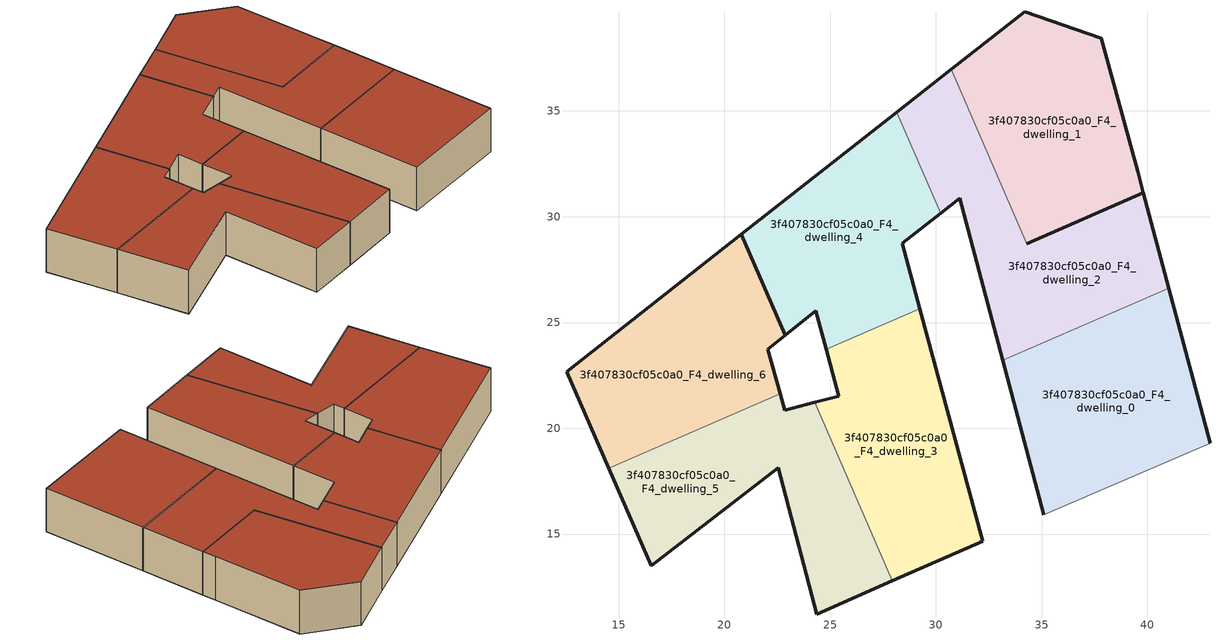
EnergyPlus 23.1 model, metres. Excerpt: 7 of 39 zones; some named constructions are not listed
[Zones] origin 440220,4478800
3f407830cf05c0a0_F4_dwelling_0
 floor to 3f407830cf05c0a0_F3_dwelling_0 (EU_floor_Construction): 42.96,19.3 41.01,26.62 33.16,23.21 35.09,15.92 z12
 wall outside (EU_wall_Construction): 35.09,15.92 33.16,23.21 / 41.01,26.62 42.96,19.3 z12:15
 wall adiabatic (EU_wall_Construction): 42.96,19.3 35.09,15.92 z12:15
 wall to 3f407830cf05c0a0_F4_dwelling_2 (EU_wall_Construction): 33.16,23.21 41.01,26.62 z12:15
 roof outside (EU_roof_Construction): 41.01,26.62 42.96,19.3 35.09,15.92 33.16,23.21 z15
3f407830cf05c0a0_F4_dwelling_1
 floor to 3f407830cf05c0a0_F3_dwelling_1 (EU_floor_Construction): 39.81,31.13 39.54,32.14 37.82,38.44 34.2,39.7 30.72,36.96 34.3,28.73 z12
 wall outside (EU_wall_Construction): 30.72,36.96 34.2,39.7 37.82,38.44 39.54,32.14 39.81,31.13 34.3,28.73 z12:15
 wall to 3f407830cf05c0a0_F4_dwelling_2 (EU_wall_Construction): 34.3,28.73 30.72,36.96 z12:15
 roof outside (EU_roof_Construction): 37.82,38.44 39.54,32.14 39.81,31.13 34.3,28.73 30.72,36.96 34.2,39.7 z15
3f407830cf05c0a0_F4_dwelling_2
 floor to 3f407830cf05c0a0_F3_dwelling_2 (EU_floor_Construction): 41.01,26.62 39.81,31.13 34.3,28.73 30.72,36.96 28.14,34.94 30.22,30.17 31.12,30.87 33.16,23.21 z12
 wall outside (EU_wall_Construction): 33.16,23.21 31.12,30.87 30.22,30.17 / 28.14,34.94 30.72,36.96 / 34.3,28.73 39.81,31.13 41.01,26.62 z12:15
 wall to 3f407830cf05c0a0_F4_dwelling_4 (EU_wall_Construction): 30.22,30.17 28.14,34.94 z12:15
 roof outside (EU_roof_Construction): 39.81,31.13 41.01,26.62 33.16,23.21 31.12,30.87 30.22,30.17 28.14,34.94 30.72,36.96 34.3,28.73 z15
3f407830cf05c0a0_F4_dwelling_3
 floor to 3f407830cf05c0a0_F3_dwelling_3 (EU_floor_Construction): 32.2,14.67 29.24,25.66 24.81,23.73 25.4,21.52 24.26,21.22 27.94,12.79 z12
 wall outside (EU_wall_Construction): 24.26,21.22 25.4,21.52 24.81,23.73 / 29.24,25.66 32.2,14.67 27.94,12.79 z12:15
 wall to 3f407830cf05c0a0_F4_dwelling_5 (EU_wall_Construction): 27.94,12.79 24.26,21.22 z12:15
 wall to 3f407830cf05c0a0_F4_dwelling_4 (EU_wall_Construction): 24.81,23.73 29.24,25.66 z12:15
 roof outside (EU_roof_Construction): 29.24,25.66 32.2,14.67 27.94,12.79 24.26,21.22 25.4,21.52 24.81,23.73 z15
3f407830cf05c0a0_F4_dwelling_4
 floor to 3f407830cf05c0a0_F3_dwelling_4 (EU_floor_Construction): 29.24,25.66 28.41,28.74 30.22,30.17 28.14,34.94 20.8,29.17 22.88,24.4 24.32,25.56 24.81,23.73 z12
 wall outside (EU_wall_Construction): 30.22,30.17 28.41,28.74 29.24,25.66 / 24.81,23.73 24.32,25.56 22.88,24.4 20.8,29.17 28.14,34.94 z12:15
 roof outside (EU_roof_Construction): 28.14,34.94 30.22,30.17 28.41,28.74 29.24,25.66 24.81,23.73 24.32,25.56 22.88,24.4 20.8,29.17 z15
3f407830cf05c0a0_F4_dwelling_5
 floor to 3f407830cf05c0a0_F3_dwelling_5 (EU_floor_Construction): 27.94,12.79 24.26,21.22 22.85,20.85 22.63,21.63 14.53,18.1 16.53,13.49 22.55,18.14 24.36,11.2 z12
 wall outside (EU_wall_Construction): 27.94,12.79 24.36,11.2 22.55,18.14 16.53,13.49 14.53,18.1 / 22.63,21.63 22.85,20.85 24.26,21.22 z12:15
 wall to 3f407830cf05c0a0_F4_dwelling_6 (EU_wall_Construction): 14.53,18.1 22.63,21.63 z12:15
 roof outside (EU_roof_Construction): 24.26,21.22 27.94,12.79 24.36,11.2 22.55,18.14 16.53,13.49 14.53,18.1 22.63,21.63 22.85,20.85 z15
3f407830cf05c0a0_F4_dwelling_6
 floor to 3f407830cf05c0a0_F3_dwelling_6 (EU_floor_Construction): 22.63,21.63 22.05,23.74 22.88,24.4 20.8,29.17 12.54,22.67 14.53,18.1 z12
 wall outside (EU_wall_Construction): 14.53,18.1 12.54,22.67 20.8,29.17 22.88,24.4 22.05,23.74 22.63,21.63 z12:15
 roof outside (EU_roof_Construction): 20.8,29.17 22.88,24.4 22.05,23.74 22.63,21.63 14.53,18.1 12.54,22.67 z15
[HVACTEMPLATE:THERMOSTAT] Constant Heating Setpoint=20; Constant Cooling Setpoint=50
EU_HeatOnly_3f407830cf05c0a0_F0_dwelling_0; EU_HeatOnly_3f407830cf05c0a0_F0_dwelling_1; EU_HeatOnly_3f407830cf05c0a0_F0_dwelling_2; EU_HeatOnly_3f407830cf05c0a0_F0_dwelling_3; EU_HeatOnly_3f407830cf05c0a0_F0_dwelling_4; EU_HeatOnly_3f407830cf05c0a0_F0_dwelling_5; EU_HeatOnly_3f407830cf05c0a0_F0_dwelling_6; EU_HeatOnly_3f407830cf05c0a0_F0_dwelling_7; EU_HeatOnly_3f407830cf05c0a0_F1_dwelling_0; EU_HeatOnly_3f407830cf05c0a0_F1_dwelling_1; EU_HeatOnly_3f407830cf05c0a0_F1_dwelling_2; EU_HeatOnly_3f407830cf05c0a0_F1_dwelling_3; EU_HeatOnly_3f407830cf05c0a0_F1_dwelling_4; EU_HeatOnly_3f407830cf05c0a0_F1_dwelling_5; EU_HeatOnly_3f407830cf05c0a0_F1_dwelling_6; EU_HeatOnly_3f407830cf05c0a0_F1_dwelling_7; EU_HeatOnly_3f407830cf05c0a0_F2_dwelling_0; EU_HeatOnly_3f407830cf05c0a0_F2_dwelling_1; EU_HeatOnly_3f407830cf05c0a0_F2_dwelling_2; EU_HeatOnly_3f407830cf05c0a0_F2_dwelling_3; EU_HeatOnly_3f407830cf05c0a0_F2_dwelling_4; EU_HeatOnly_3f407830cf05c0a0_F2_dwelling_5; EU_HeatOnly_3f407830cf05c0a0_F2_dwelling_6; EU_HeatOnly_3f407830cf05c0a0_F2_dwelling_7; EU_HeatOnly_3f407830cf05c0a0_F3_dwelling_0; EU_HeatOnly_3f407830cf05c0a0_F3_dwelling_1; EU_HeatOnly_3f407830cf05c0a0_F3_dwelling_2; EU_HeatOnly_3f407830cf05c0a0_F3_dwelling_3; EU_HeatOnly_3f407830cf05c0a0_F3_dwelling_4; EU_HeatOnly_3f407830cf05c0a0_F3_dwelling_5; EU_HeatOnly_3f407830cf05c0a0_F3_dwelling_6; EU_HeatOnly_3f407830cf05c0a0_F3_dwelling_7; EU_HeatOnly_3f407830cf05c0a0_F4_dwelling_0; EU_HeatOnly_3f407830cf05c0a0_F4_dwelling_1; EU_HeatOnly_3f407830cf05c0a0_F4_dwelling_2; EU_HeatOnly_3f407830cf05c0a0_F4_dwelling_3; EU_HeatOnly_3f407830cf05c0a0_F4_dwelling_4; EU_HeatOnly_3f407830cf05c0a0_F4_dwelling_5; EU_HeatOnly_3f407830cf05c0a0_F4_dwelling_6
[SCHEDULE:CONSTANT]
Name | Hourly Value
EU_AlwaysOn | 1
EU_CoolingOff | 0
[SCHEDULE:FILE] Column Number=1; Rows to Skip at Top=0; Number of Hours of Data=8760; Column Separator=Comma; Interpolate to Timestep=No; Minutes per Item=60; Adjust Schedule for Daylight Savings=Yes
Name | File
EU_Step8_GainSchedule_3f407830cf05c0a0_F1_dwelling_7_f000 | ../../schedules/3f407830cf05c0a0/3f407830cf05c0a0_F1_dwelling_7_f000_gain.csv
EU_Step8_GainSchedule_3f407830cf05c0a0_F2_dwelling_0_f000 | ../../schedules/3f407830cf05c0a0/3f407830cf05c0a0_F2_dwelling_0_f000_gain.csv
EU_Step8_GainSchedule_3f407830cf05c0a0_F2_dwelling_1_f000 | ../../schedules/3f407830cf05c0a0/3f407830cf05c0a0_F2_dwelling_1_f000_gain.csv
EU_Step8_GainSchedule_3f407830cf05c0a0_F2_dwelling_2_f000 | ../../schedules/3f407830cf05c0a0/3f407830cf05c0a0_F2_dwelling_2_f000_gain.csv
EU_Step8_GainSchedule_3f407830cf05c0a0_F2_dwelling_3_f000 | ../../schedules/3f407830cf05c0a0/3f407830cf05c0a0_F2_dwelling_3_f000_gain.csv
EU_Step8_GainSchedule_3f407830cf05c0a0_F2_dwelling_4_f000 | ../../schedules/3f407830cf05c0a0/3f407830cf05c0a0_F2_dwelling_4_f000_gain.csv
EU_Step8_GainSchedule_3f407830cf05c0a0_F2_dwelling_5_f000 | ../../schedules/3f407830cf05c0a0/3f407830cf05c0a0_F2_dwelling_5_f000_gain.csv
EU_Step8_GainSchedule_3f407830cf05c0a0_F2_dwelling_6_f000 | ../../schedules/3f407830cf05c0a0/3f407830cf05c0a0_F2_dwelling_6_f000_gain.csv
EU_Step8_GainSchedule_3f407830cf05c0a0_F2_dwelling_7_f000 | ../../schedules/3f407830cf05c0a0/3f407830cf05c0a0_F2_dwelling_7_f000_gain.csv
EU_Step8_GainSchedule_3f407830cf05c0a0_F3_dwelling_0_f000 | ../../schedules/3f407830cf05c0a0/3f407830cf05c0a0_F3_dwelling_0_f000_gain.csv
EU_Step8_GainSchedule_3f407830cf05c0a0_F3_dwelling_1_f000 | ../../schedules/3f407830cf05c0a0/3f407830cf05c0a0_F3_dwelling_1_f000_gain.csv
EU_Step8_GainSchedule_3f407830cf05c0a0_F3_dwelling_2_f000 | ../../schedules/3f407830cf05c0a0/3f407830cf05c0a0_F3_dwelling_2_f000_gain.csv
EU_Step8_GainSchedule_3f407830cf05c0a0_F3_dwelling_3_f000 | ../../schedules/3f407830cf05c0a0/3f407830cf05c0a0_F3_dwelling_3_f000_gain.csv
EU_Step8_GainSchedule_3f407830cf05c0a0_F3_dwelling_4_f000 | ../../schedules/3f407830cf05c0a0/3f407830cf05c0a0_F3_dwelling_4_f000_gain.csv
EU_Step8_GainSchedule_3f407830cf05c0a0_F3_dwelling_5_f000 | ../../schedules/3f407830cf05c0a0/3f407830cf05c0a0_F3_dwelling_5_f000_gain.csv
EU_Step8_GainSchedule_3f407830cf05c0a0_F3_dwelling_6_f000 | ../../schedules/3f407830cf05c0a0/3f407830cf05c0a0_F3_dwelling_6_f000_gain.csv
EU_Step8_GainSchedule_3f407830cf05c0a0_F3_dwelling_7_f000 | ../../schedules/3f407830cf05c0a0/3f407830cf05c0a0_F3_dwelling_7_f000_gain.csv
EU_Step8_GainSchedule_3f407830cf05c0a0_F4_dwelling_0_f000 | ../../schedules/3f407830cf05c0a0/3f407830cf05c0a0_F4_dwelling_0_f000_gain.csv
EU_Step8_GainSchedule_3f407830cf05c0a0_F4_dwelling_1_f000 | ../../schedules/3f407830cf05c0a0/3f407830cf05c0a0_F4_dwelling_1_f000_gain.csv
EU_Step8_GainSchedule_3f407830cf05c0a0_F4_dwelling_2_f000 | ../../schedules/3f407830cf05c0a0/3f407830cf05c0a0_F4_dwelling_2_f000_gain.csv
EU_Step8_GainSchedule_3f407830cf05c0a0_F4_dwelling_3_f000 | ../../schedules/3f407830cf05c0a0/3f407830cf05c0a0_F4_dwelling_3_f000_gain.csv
EU_Step8_GainSchedule_3f407830cf05c0a0_F4_dwelling_4_f000 | ../../schedules/3f407830cf05c0a0/3f407830cf05c0a0_F4_dwelling_4_f000_gain.csv
EU_Step8_GainSchedule_3f407830cf05c0a0_F4_dwelling_5_f000 | ../../schedules/3f407830cf05c0a0/3f407830cf05c0a0_F4_dwelling_5_f000_gain.csv
EU_Step8_GainSchedule_3f407830cf05c0a0_F4_dwelling_6_f000 | ../../schedules/3f407830cf05c0a0/3f407830cf05c0a0_F4_dwelling_6_f000_gain.csv
